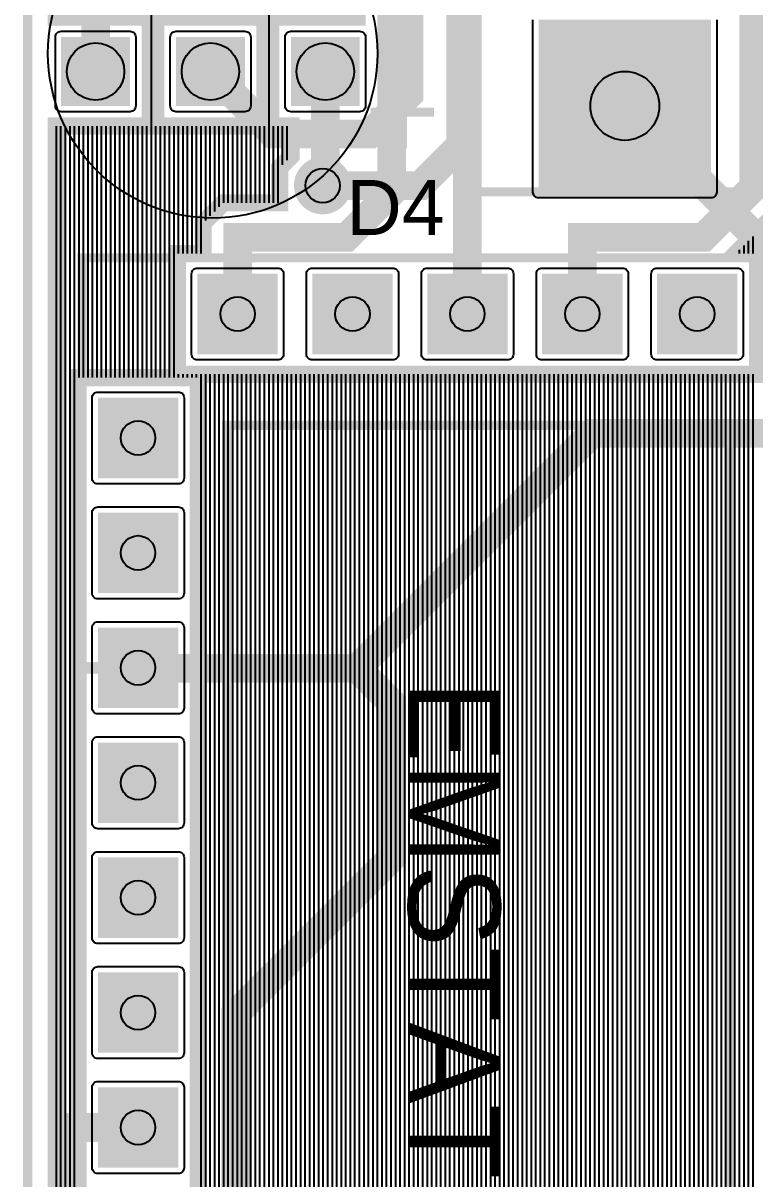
# Model space of a CAD drawing. Header units: inches. Extents: x -1.24 to 1.24, y -1.56 to 1.56.
# Drawn here: x -1.244 to -0.607, y -0.808 to 0.198 of the extents above; entities that cross this region are included whole.
import ezdxf

# ---------------------------------------------------------------- set-up
doc = ezdxf.new("R2010")
doc.units = ezdxf.units.IN
doc.layers.get('0').update_dxf_attribs({"linetype": 'CONTINUOUS'})

# ---------------------------------------------------------------- blocks, each defined once
blk = doc.blocks.new('EPAD')
at = {"const_width": 0.5}
blk.add_lwpolyline([(-0.25, 0, 1), (0.25, 0, 1)], format="xyb", close=True, dxfattribs=at)
blk = doc.blocks.new('RPAD')
blk.add_trace([(-0.5, -0.5), (-0.5, 0.5), (0.5, -0.5), (0.5, 0.5)])

msp = doc.modelspace()

# ---------------------------------------------------------------- linework, layer by layer
for points, const_width in [([(-1.240157, -1.559055), (1.240157, -1.559055), (1.240157, 1.559055), (-1.240157, 1.559055), (-1.240157, -1.559055)], 0.008), ([(-1.240157, -1.559055), (1.240157, -1.559055), (1.240157, 1.559055), (-1.240157, 1.559055), (-1.240157, -1.559055)], 0.008), ([(-1.215157, -0.832993), (-1.215157, 0.108406), (-1.133603, 0.108406), (-1.133603, 0.203405), (-1.215157, 0.203405), (-1.215157, 1.534055)], 0.015), ([(-0.858268, 0.051181), (-0.181102, 0.051181), (-0.181102, 1.511811), (-0.858268, 1.511811), (-0.858268, 0.051181)], 0.008), ([(-0.858268, 0.051181), (-0.181102, 0.051181), (-0.181102, 1.511811), (-0.858268, 1.511811), (-0.858268, 0.051181)], 0.008), ([(-0.608425, 0.926614), (-0.608425, 0.055271), (-0.652082, 0.011614), (-0.75748, 0.011614), (-0.75748, -0.055118)], 0.025), ([(-0.953425, 0.58404), (-0.953425, 0.203405), (-1.028602, 0.203405), (-1.028602, 0.108406), (-1.011102, 0.108406), (-1.011102, 0.08197), (-1.020925, 0.072147), (-1.020925, 0.041614), (-1.069907, 0.041614), (-1.08748, 0.024041), (-1.08748, -0.002619), (-1.10998, -0.002619), (-1.10998, -0.107618), (-0.604981, -0.107618), (-0.604981, -0.002619), (-0.623889, -0.002619), (-0.578426, 0.042845), (-0.578426, 0.903581)], 0.015), ([(-0.173425, 0.806614), (-0.698425, 0.806614), (-0.773425, 0.881614), (-1.170925, 0.881614), (-1.208425, 0.844114), (-1.208425, 0.416614), (-1.181102, 0.389291), (-1.181102, 0.155906)], 0.025), ([(-0.653425, 0.866614), (-0.653425, 0.416614), (-0.85748, 0.212559), (-0.85748, -0.055118)], 0.025), ([(-0.698425, 0.671614), (-0.823425, 0.671614), (-0.923425, 0.571614), (-0.923425, 0.050878), (-0.962689, 0.011614), (-1.05748, 0.011614), (-1.05748, -0.055118)], 0.025), ([(-0.074803, 0.470079), (-0.164961, 0.470079), (-0.218425, 0.416614), (-0.816164, 0.416614), (-0.908425, 0.324353), (-0.908425, 0.135807), (-0.942618, 0.101614), (-1.026811, 0.101614), (-1.081102, 0.155906)], 0.025), ([(-0.983425, 0.056614), (-0.898425, 0.056614), (-0.863425, 0.091614), (-0.863425, 0.278267), (-0.771614, 0.370079), (-0.074803, 0.370079)], 0.025), ([(-1.033603, 0.108406), (-1.128602, 0.108406), (-1.128602, 0.203405), (-1.033603, 0.203405), (-1.033603, 0.108406)], 0.015), ([(-0.983425, 0.056614), (-0.981102, 0.058937), (-0.981102, 0.155906)], 0.025), ([(-0.914173, 0.088976), (-0.914173, 0.148031)], 0.008), ([(-0.914173, 0.088976), (-0.914173, 0.148031)], 0.008), ([(-0.389764, -0.082677), (-0.552618, -0.082677), (-0.593425, -0.04187), (-0.593425, -0.001063), (-0.720472, 0.125984)], 0.025), ([(-0.941732, 0.120472), (-0.886614, 0.120472)], 0.008), ([(-0.941732, 0.120472), (-0.886614, 0.120472)], 0.008), ([(-1.192913, -1.207087), (-0.496063, -1.207087), (-0.496063, -0.006299), (-1.192913, -0.006299), (-1.192913, -1.207087)], 0.008), ([(-1.192913, -1.207087), (-0.496063, -1.207087), (-0.496063, -0.006299), (-1.192913, -0.006299), (-1.192913, -1.207087)], 0.008), ([(-1.091595, -1.015492), (-1.091595, -0.110493), (-1.196594, -0.110493), (-1.196594, -0.832993)], 0.015), ([(-1.066929, -1.045669), (-0.629921, -1.045669), (-0.629921, -0.151969), (-1.066929, -0.151969), (-1.066929, -1.045669)], 0.008), ([(-1.066929, -1.045669), (-0.629921, -1.045669), (-0.629921, -0.151969), (-1.066929, -0.151969), (-1.066929, -1.045669)], 0.008), ([(-0.545669, -0.159055), (-0.749094, -0.159055), (-0.953425, -0.363386)], 0.025), ([(-0.953425, -0.363386), (-1.143701, -0.363386), (-1.144094, -0.362992)], 0.025), ([(-0.953425, -0.363386), (-0.923425, -0.393386), (-0.923425, -0.528386), (-1.059055, -0.664015), (-1.059055, -1.159843), (-1.059055, -1.159843)], 0.025), ([(-1.196594, -0.362992), (-1.144094, -0.362992)], 0.01), ([(-1.091595, -0.362992), (-1.144094, -0.362992)], 0.01), ([(-1.144094, -0.762992), (-1.208425, -0.762992), (-1.208425, -1.278386), (-1.163425, -1.323386), (-1.038031, -1.323386), (-0.971654, -1.389764)], 0.025)]:
    msp.add_lwpolyline(points, dxfattribs=dict(const_width=const_width))
for points in [[(-1.13248, -0.110493), (-1.13248, 0.454311)], [(-1.030118, 0.041614), (-1.030118, 0.454311)], [(-0.640472, 0.200984), (-0.640472, 0.050984), (-0.640572, 0.049962), (-0.640858, 0.049017), (-0.641313, 0.048166), (-0.641918, 0.04743), (-0.642655, 0.046825), (-0.643505, 0.04637), (-0.64445, 0.046084), (-0.645472, 0.045984), (-0.795472, 0.045984), (-0.796495, 0.046084), (-0.79744, 0.04637), (-0.79829, 0.046825), (-0.799027, 0.04743), (-0.799632, 0.048166), (-0.800087, 0.049017), (-0.800373, 0.049962), (-0.800472, 0.050984), (-0.800472, 0.050984), (-0.800472, 0.200984)], [(-1.215157, -0.832993), (-1.215157, 0.108406)], [(-1.21122, -0.832993), (-1.21122, 0.108406)], [(-1.207283, -0.832993), (-1.207283, 0.108406)], [(-1.203346, -0.832993), (-1.203346, 0.108406)], [(-1.199409, -0.832993), (-1.199409, 0.108406)], [(-1.195472, -0.110493), (-1.195472, 0.108406)], [(-1.191535, -0.110493), (-1.191535, 0.108406)], [(-1.187598, -0.110493), (-1.187598, 0.108406)], [(-1.183661, -0.110493), (-1.183661, 0.108406)], [(-1.179724, -0.110493), (-1.179724, 0.108406)], [(-1.175787, -0.110493), (-1.175787, 0.108406)], [(-1.17185, -0.110493), (-1.17185, 0.108406)], [(-1.167913, -0.110493), (-1.167913, 0.108406)], [(-1.163976, -0.110493), (-1.163976, 0.108406)], [(-1.160039, -0.110493), (-1.160039, 0.108406)], [(-1.156102, -0.110493), (-1.156102, 0.108406)], [(-1.152165, -0.110493), (-1.152165, 0.108406)], [(-1.148228, -0.110493), (-1.148228, 0.108406)], [(-1.144291, -0.110493), (-1.144291, 0.108406)], [(-1.140354, -0.110493), (-1.140354, 0.108406)], [(-1.136417, -0.110493), (-1.136417, 0.108406)], [(-1.128543, -0.110493), (-1.128543, 0.108406)], [(-1.124606, -0.110493), (-1.124606, 0.108406)], [(-1.120669, -0.110493), (-1.120669, 0.108406)], [(-1.116732, -0.110493), (-1.116732, 0.108406)], [(-1.112795, -0.110493), (-1.112795, 0.108406)], [(-1.108858, -0.002619), (-1.108858, 0.108406)], [(-1.104921, -0.002619), (-1.104921, 0.108406)], [(-1.100984, -0.002619), (-1.100984, 0.108406)], [(-1.097047, -0.002619), (-1.097047, 0.108406)], [(-1.09311, -0.002619), (-1.09311, 0.108406)], [(-1.089173, -0.002619), (-1.089173, 0.108406)], [(-1.085236, 0.026284), (-1.085236, 0.108406)], [(-1.081299, 0.030221), (-1.081299, 0.108406)], [(-1.077362, 0.034158), (-1.077362, 0.108406)], [(-1.073425, 0.038095), (-1.073425, 0.108406)], [(-1.069488, 0.041614), (-1.069488, 0.108406)], [(-1.065551, 0.041614), (-1.065551, 0.108406)], [(-1.061614, 0.041614), (-1.061614, 0.108406)], [(-1.057677, 0.041614), (-1.057677, 0.108406)], [(-1.05374, 0.041614), (-1.05374, 0.108406)], [(-1.049803, 0.041614), (-1.049803, 0.108406)], [(-1.045866, 0.041614), (-1.045866, 0.108406)], [(-1.041929, 0.041614), (-1.041929, 0.108406)], [(-1.037992, 0.041614), (-1.037992, 0.108406)], [(-1.034055, 0.041614), (-1.034055, 0.108406)], [(-1.026181, 0.041614), (-1.026181, 0.108406)], [(-1.022244, 0.041614), (-1.022244, 0.108406)], [(-1.018307, 0.074765), (-1.018307, 0.108406)], [(-1.01437, 0.078702), (-1.01437, 0.108406)], [(-0.608858, -0.002619), (-0.608858, 0.012412)], [(-0.620669, -0.002619), (-0.620669, 0.000601)], [(-0.616732, -0.002619), (-0.616732, 0.004538)], [(-0.612795, -0.002619), (-0.612795, 0.008475)], [(-1.108858, -0.110493), (-1.108858, -0.107618)], [(-1.104921, -0.110493), (-1.104921, -0.107618)], [(-1.100984, -0.110493), (-1.100984, -0.107618)], [(-1.097047, -0.110493), (-1.097047, -0.107618)], [(-1.09311, -0.110493), (-1.09311, -0.107618)], [(-1.089173, -1.102343), (-1.089173, -0.107618)], [(-1.085236, -1.102343), (-1.085236, -0.107618)], [(-1.081299, -1.102343), (-1.081299, -0.107618)], [(-1.077362, -1.102343), (-1.077362, -0.107618)], [(-1.073425, -1.102343), (-1.073425, -0.107618)], [(-1.069488, -1.102343), (-1.069488, -0.107618)], [(-1.065551, -1.102343), (-1.065551, -0.107618)], [(-1.061614, -1.102343), (-1.061614, -0.107618)], [(-1.057677, -1.102343), (-1.057677, -0.107618)], [(-1.05374, -1.102343), (-1.05374, -0.107618)], [(-1.049803, -1.102343), (-1.049803, -0.107618)], [(-1.045866, -1.102343), (-1.045866, -0.107618)], [(-1.041929, -1.102343), (-1.041929, -0.107618)], [(-1.037992, -1.102343), (-1.037992, -0.107618)], [(-1.034055, -1.102343), (-1.034055, -0.107618)], [(-1.030118, -1.102343), (-1.030118, -0.107618)], [(-1.026181, -1.102343), (-1.026181, -0.107618)], [(-1.022244, -1.102343), (-1.022244, -0.107618)], [(-1.018307, -1.102343), (-1.018307, -0.107618)], [(-1.01437, -1.102343), (-1.01437, -0.107618)], [(-1.010433, -1.102343), (-1.010433, -0.107618)], [(-1.006496, -1.102343), (-1.006496, -0.107618)], [(-1.002559, -1.102343), (-1.002559, -0.107618)], [(-0.998622, -1.103918), (-0.998622, -0.107618)], [(-0.994685, -1.103918), (-0.994685, -0.107618)], [(-0.990748, -1.103918), (-0.990748, -0.107618)], [(-0.986811, -1.103918), (-0.986811, -0.107618)], [(-0.982874, -1.103918), (-0.982874, -0.107618)], [(-0.978937, -1.103918), (-0.978937, -0.107618)], [(-0.975, -1.103918), (-0.975, -0.107618)], [(-0.971063, -1.103918), (-0.971063, -0.107618)], [(-0.967126, -1.103918), (-0.967126, -0.107618)], [(-0.963189, -1.103918), (-0.963189, -0.107618)], [(-0.959252, -1.103918), (-0.959252, -0.107618)], [(-0.955315, -1.103918), (-0.955315, -0.107618)], [(-0.951378, -1.103918), (-0.951378, -0.107618)], [(-0.947441, -1.103918), (-0.947441, -0.107618)], [(-0.943504, -1.103918), (-0.943504, -0.107618)], [(-0.939567, -1.103918), (-0.939567, -0.107618)], [(-0.93563, -1.103918), (-0.93563, -0.107618)], [(-0.931693, -1.103918), (-0.931693, -0.107618)], [(-0.927756, -1.103918), (-0.927756, -0.107618)], [(-0.923819, -1.103918), (-0.923819, -0.107618)], [(-0.919882, -1.103918), (-0.919882, -0.107618)], [(-0.915945, -1.103918), (-0.915945, -0.107618)], [(-0.912008, -1.103918), (-0.912008, -0.107618)], [(-0.908071, -1.103918), (-0.908071, -0.107618)], [(-0.904134, -1.103918), (-0.904134, -0.107618)], [(-0.900197, -1.103918), (-0.900197, -0.107618)], [(-0.89626, -1.103918), (-0.89626, -0.107618)], [(-0.892323, -1.103918), (-0.892323, -0.107618)], [(-0.888386, -1.103918), (-0.888386, -0.107618)], [(-0.884449, -1.103918), (-0.884449, -0.107618)], [(-0.880512, -1.103918), (-0.880512, -0.107618)], [(-0.876575, -1.103918), (-0.876575, -0.107618)], [(-0.872638, -1.103918), (-0.872638, -0.107618)], [(-0.868701, -1.103918), (-0.868701, -0.107618)], [(-0.864764, -1.103918), (-0.864764, -0.107618)], [(-0.860827, -1.103918), (-0.860827, -0.107618)], [(-0.85689, -1.103918), (-0.85689, -0.107618)], [(-0.852953, -1.103918), (-0.852953, -0.107618)], [(-0.849016, -1.103918), (-0.849016, -0.107618)], [(-0.845079, -1.103918), (-0.845079, -0.107618)], [(-0.841142, -1.103918), (-0.841142, -0.107618)], [(-0.837205, -1.103918), (-0.837205, -0.107618)], [(-0.833268, -1.103918), (-0.833268, -0.107618)], [(-0.829331, -1.103918), (-0.829331, -0.107618)], [(-0.825394, -1.103918), (-0.825394, -0.107618)], [(-0.821457, -1.103918), (-0.821457, -0.107618)], [(-0.81752, -1.103918), (-0.81752, -0.107618)], [(-0.813583, -1.103918), (-0.813583, -0.107618)], [(-0.809646, -1.103918), (-0.809646, -0.107618)], [(-0.805709, -1.103918), (-0.805709, -0.107618)], [(-0.801772, -1.103918), (-0.801772, -0.107618)], [(-0.797835, -1.103918), (-0.797835, -0.107618)], [(-0.793898, -1.103918), (-0.793898, -0.107618)], [(-0.789961, -1.103918), (-0.789961, -0.107618)], [(-0.786024, -1.103918), (-0.786024, -0.107618)], [(-0.782087, -1.103918), (-0.782087, -0.107618)], [(-0.77815, -1.103918), (-0.77815, -0.107618)], [(-0.774213, -1.103918), (-0.774213, -0.107618)], [(-0.770276, -1.103918), (-0.770276, -0.107618)], [(-0.766339, -1.103918), (-0.766339, -0.107618)], [(-0.762402, -1.103918), (-0.762402, -0.107618)], [(-0.758465, -1.103918), (-0.758465, -0.107618)], [(-0.754528, -1.103918), (-0.754528, -0.107618)], [(-0.750591, -1.103918), (-0.750591, -0.107618)], [(-0.746654, -1.103918), (-0.746654, -0.107618)], [(-0.742717, -1.103918), (-0.742717, -0.107618)], [(-0.73878, -1.103918), (-0.73878, -0.107618)], [(-0.734843, -1.103918), (-0.734843, -0.107618)], [(-0.730906, -1.103918), (-0.730906, -0.107618)], [(-0.726969, -1.103918), (-0.726969, -0.107618)], [(-0.723031, -1.103918), (-0.723031, -0.107618)], [(-0.719094, -1.103918), (-0.719094, -0.107618)], [(-0.715157, -1.103918), (-0.715157, -0.107618)], [(-0.71122, -1.103918), (-0.71122, -0.107618)], [(-0.707283, -1.103918), (-0.707283, -0.107618)], [(-0.703346, -1.103918), (-0.703346, -0.107618)], [(-0.699409, -1.103918), (-0.699409, -0.107618)], [(-0.695472, -1.103918), (-0.695472, -0.107618)], [(-0.691535, -1.103918), (-0.691535, -0.107618)], [(-0.687598, -1.103918), (-0.687598, -0.107618)], [(-0.683661, -1.103918), (-0.683661, -0.107618)], [(-0.679724, -1.103918), (-0.679724, -0.107618)], [(-0.675787, -1.103918), (-0.675787, -0.107618)], [(-0.67185, -1.103918), (-0.67185, -0.107618)], [(-0.667913, -1.103918), (-0.667913, -0.107618)], [(-0.663976, -1.103918), (-0.663976, -0.107618)], [(-0.660039, -1.103918), (-0.660039, -0.107618)], [(-0.656102, -1.103918), (-0.656102, -0.107618)], [(-0.652165, -1.103918), (-0.652165, -0.107618)], [(-0.648228, -1.103918), (-0.648228, -0.107618)], [(-0.644291, -1.103918), (-0.644291, -0.107618)], [(-0.640354, -1.103918), (-0.640354, -0.107618)], [(-0.636417, -1.103918), (-0.636417, -0.107618)], [(-0.63248, -1.103918), (-0.63248, -0.107618)], [(-0.628543, -1.103918), (-0.628543, -0.107618)], [(-0.624606, -1.103918), (-0.624606, -0.107618)], [(-0.620669, -1.103918), (-0.620669, -0.107618)], [(-0.616732, -1.103918), (-0.616732, -0.107618)], [(-0.612795, -1.103918), (-0.612795, -0.107618)], [(-0.608858, -1.103918), (-0.608858, -0.107618)]]:
    msp.add_lwpolyline(points)
for points in [[(-1.151102, 0.120906), (-1.211102, 0.120906), (-1.212125, 0.121005), (-1.21307, 0.121291), (-1.21392, 0.121746), (-1.214657, 0.122351), (-1.215262, 0.123088), (-1.215717, 0.123938), (-1.216003, 0.124883), (-1.216102, 0.125906), (-1.216102, 0.185906), (-1.216003, 0.186928), (-1.215717, 0.187873), (-1.215262, 0.188723), (-1.214657, 0.18946), (-1.21392, 0.190065), (-1.21307, 0.19052), (-1.212125, 0.190806), (-1.211102, 0.190906), (-1.151102, 0.190906), (-1.15008, 0.190806), (-1.149135, 0.19052), (-1.148284, 0.190065), (-1.147548, 0.18946), (-1.146943, 0.188723), (-1.146488, 0.187873), (-1.146202, 0.186928), (-1.146102, 0.185906), (-1.146102, 0.125906), (-1.146202, 0.124883), (-1.146488, 0.123938), (-1.146943, 0.123088), (-1.147548, 0.122351), (-1.148284, 0.121746), (-1.149135, 0.121291), (-1.15008, 0.121005), (-1.151102, 0.120906)], [(-1.051102, 0.120906), (-1.111102, 0.120906), (-1.112125, 0.121005), (-1.11307, 0.121291), (-1.11392, 0.121746), (-1.114657, 0.122351), (-1.115262, 0.123088), (-1.115717, 0.123938), (-1.116003, 0.124883), (-1.116102, 0.125906), (-1.116102, 0.185906), (-1.116003, 0.186928), (-1.115717, 0.187873), (-1.115262, 0.188723), (-1.114657, 0.18946), (-1.11392, 0.190065), (-1.11307, 0.19052), (-1.112125, 0.190806), (-1.111102, 0.190906), (-1.051102, 0.190906), (-1.05008, 0.190806), (-1.049135, 0.19052), (-1.048284, 0.190065), (-1.047548, 0.18946), (-1.046943, 0.188723), (-1.046488, 0.187873), (-1.046202, 0.186928), (-1.046102, 0.185906), (-1.046102, 0.125906), (-1.046202, 0.124883), (-1.046488, 0.123938), (-1.046943, 0.123088), (-1.047548, 0.122351), (-1.048284, 0.121746), (-1.049135, 0.121291), (-1.05008, 0.121005), (-1.051102, 0.120906)], [(-0.951102, 0.120906), (-1.011102, 0.120906), (-1.012125, 0.121005), (-1.01307, 0.121291), (-1.01392, 0.121746), (-1.014657, 0.122351), (-1.015262, 0.123088), (-1.015717, 0.123938), (-1.016003, 0.124883), (-1.016102, 0.125906), (-1.016102, 0.185906), (-1.016003, 0.186928), (-1.015717, 0.187873), (-1.015262, 0.188723), (-1.014657, 0.18946), (-1.01392, 0.190065), (-1.01307, 0.19052), (-1.012125, 0.190806), (-1.011102, 0.190906), (-0.951102, 0.190906), (-0.95008, 0.190806), (-0.949135, 0.19052), (-0.948284, 0.190065), (-0.947548, 0.18946), (-0.946943, 0.188723), (-0.946488, 0.187873), (-0.946202, 0.186928), (-0.946102, 0.185906), (-0.946102, 0.125906), (-0.946202, 0.124883), (-0.946488, 0.123938), (-0.946943, 0.123088), (-0.947548, 0.122351), (-0.948284, 0.121746), (-0.949135, 0.121291), (-0.95008, 0.121005), (-0.951102, 0.120906)], [(-1.01748, -0.020118), (-1.01748, -0.090118), (-1.01758, -0.091141), (-1.017866, -0.092086), (-1.018321, -0.092936), (-1.018926, -0.093673), (-1.019663, -0.094278), (-1.020513, -0.094732), (-1.021458, -0.095019), (-1.02248, -0.095118), (-1.09248, -0.095118), (-1.093503, -0.095019), (-1.094448, -0.094732), (-1.095298, -0.094278), (-1.096035, -0.093673), (-1.09664, -0.092936), (-1.097094, -0.092086), (-1.097381, -0.091141), (-1.09748, -0.090118), (-1.09748, -0.020118), (-1.097381, -0.019096), (-1.097094, -0.01815), (-1.09664, -0.0173), (-1.096035, -0.016563), (-1.095298, -0.015959), (-1.094448, -0.015504), (-1.093503, -0.015218), (-1.09248, -0.015118), (-1.02248, -0.015118), (-1.021458, -0.015218), (-1.020513, -0.015504), (-1.019663, -0.015959), (-1.018926, -0.016563), (-1.018321, -0.0173), (-1.017866, -0.01815), (-1.01758, -0.019096), (-1.01748, -0.020118)], [(-0.91748, -0.020118), (-0.91748, -0.090118), (-0.91758, -0.091141), (-0.917866, -0.092086), (-0.918321, -0.092936), (-0.918926, -0.093673), (-0.919663, -0.094278), (-0.920513, -0.094732), (-0.921458, -0.095019), (-0.92248, -0.095118), (-0.99248, -0.095118), (-0.993503, -0.095019), (-0.994448, -0.094732), (-0.995298, -0.094278), (-0.996035, -0.093673), (-0.99664, -0.092936), (-0.997094, -0.092086), (-0.997381, -0.091141), (-0.99748, -0.090118), (-0.99748, -0.020118), (-0.997381, -0.019096), (-0.997094, -0.01815), (-0.99664, -0.0173), (-0.996035, -0.016563), (-0.995298, -0.015959), (-0.994448, -0.015504), (-0.993503, -0.015218), (-0.99248, -0.015118), (-0.92248, -0.015118), (-0.921458, -0.015218), (-0.920513, -0.015504), (-0.919663, -0.015959), (-0.918926, -0.016563), (-0.918321, -0.0173), (-0.917866, -0.01815), (-0.91758, -0.019096), (-0.91748, -0.020118)], [(-0.81748, -0.020118), (-0.81748, -0.090118), (-0.81758, -0.091141), (-0.817866, -0.092086), (-0.818321, -0.092936), (-0.818926, -0.093673), (-0.819663, -0.094278), (-0.820513, -0.094732), (-0.821458, -0.095019), (-0.82248, -0.095118), (-0.89248, -0.095118), (-0.893503, -0.095019), (-0.894448, -0.094732), (-0.895298, -0.094278), (-0.896035, -0.093673), (-0.89664, -0.092936), (-0.897094, -0.092086), (-0.897381, -0.091141), (-0.89748, -0.090118), (-0.89748, -0.020118), (-0.897381, -0.019096), (-0.897094, -0.01815), (-0.89664, -0.0173), (-0.896035, -0.016563), (-0.895298, -0.015959), (-0.894448, -0.015504), (-0.893503, -0.015218), (-0.89248, -0.015118), (-0.82248, -0.015118), (-0.821458, -0.015218), (-0.820513, -0.015504), (-0.819663, -0.015959), (-0.818926, -0.016563), (-0.818321, -0.0173), (-0.817866, -0.01815), (-0.81758, -0.019096), (-0.81748, -0.020118)], [(-0.71748, -0.020118), (-0.71748, -0.090118), (-0.71758, -0.091141), (-0.717866, -0.092086), (-0.718321, -0.092936), (-0.718926, -0.093673), (-0.719663, -0.094278), (-0.720513, -0.094732), (-0.721458, -0.095019), (-0.72248, -0.095118), (-0.79248, -0.095118), (-0.793503, -0.095019), (-0.794448, -0.094732), (-0.795298, -0.094278), (-0.796035, -0.093673), (-0.79664, -0.092936), (-0.797094, -0.092086), (-0.797381, -0.091141), (-0.79748, -0.090118), (-0.79748, -0.020118), (-0.797381, -0.019096), (-0.797094, -0.01815), (-0.79664, -0.0173), (-0.796035, -0.016563), (-0.795298, -0.015959), (-0.794448, -0.015504), (-0.793503, -0.015218), (-0.79248, -0.015118), (-0.72248, -0.015118), (-0.721458, -0.015218), (-0.720513, -0.015504), (-0.719663, -0.015959), (-0.718926, -0.016563), (-0.718321, -0.0173), (-0.717866, -0.01815), (-0.71758, -0.019096), (-0.71748, -0.020118)], [(-0.61748, -0.020118), (-0.61748, -0.090118), (-0.61758, -0.091141), (-0.617866, -0.092086), (-0.618321, -0.092936), (-0.618926, -0.093673), (-0.619663, -0.094278), (-0.620513, -0.094732), (-0.621458, -0.095019), (-0.62248, -0.095118), (-0.69248, -0.095118), (-0.693503, -0.095019), (-0.694448, -0.094732), (-0.695298, -0.094278), (-0.696035, -0.093673), (-0.69664, -0.092936), (-0.697094, -0.092086), (-0.697381, -0.091141), (-0.69748, -0.090118), (-0.69748, -0.020118), (-0.697381, -0.019096), (-0.697094, -0.01815), (-0.69664, -0.0173), (-0.696035, -0.016563), (-0.695298, -0.015959), (-0.694448, -0.015504), (-0.693503, -0.015218), (-0.69248, -0.015118), (-0.62248, -0.015118), (-0.621458, -0.015218), (-0.620513, -0.015504), (-0.619663, -0.015959), (-0.618926, -0.016563), (-0.618321, -0.0173), (-0.617866, -0.01815), (-0.61758, -0.019096), (-0.61748, -0.020118)], [(-1.104094, -0.127992), (-1.104094, -0.197992), (-1.104194, -0.199015), (-1.10448, -0.19996), (-1.104935, -0.20081), (-1.10554, -0.201547), (-1.106277, -0.202152), (-1.107127, -0.202606), (-1.108072, -0.202893), (-1.109094, -0.202992), (-1.179094, -0.202992), (-1.180117, -0.202893), (-1.181062, -0.202606), (-1.181912, -0.202152), (-1.182649, -0.201547), (-1.183254, -0.20081), (-1.183709, -0.19996), (-1.183995, -0.199015), (-1.184094, -0.197992), (-1.184094, -0.127992), (-1.183995, -0.12697), (-1.183709, -0.126024), (-1.183254, -0.125174), (-1.182649, -0.124437), (-1.181912, -0.123833), (-1.181062, -0.123378), (-1.180117, -0.123092), (-1.179094, -0.122992), (-1.109094, -0.122992), (-1.108072, -0.123092), (-1.107127, -0.123378), (-1.106277, -0.123833), (-1.10554, -0.124437), (-1.104935, -0.125174), (-1.10448, -0.126024), (-1.104194, -0.12697), (-1.104094, -0.127992)], [(-1.104094, -0.227992), (-1.104094, -0.297992), (-1.104194, -0.299015), (-1.10448, -0.29996), (-1.104935, -0.30081), (-1.10554, -0.301547), (-1.106277, -0.302152), (-1.107127, -0.302606), (-1.108072, -0.302893), (-1.109094, -0.302992), (-1.179094, -0.302992), (-1.180117, -0.302893), (-1.181062, -0.302606), (-1.181912, -0.302152), (-1.182649, -0.301547), (-1.183254, -0.30081), (-1.183709, -0.29996), (-1.183995, -0.299015), (-1.184094, -0.297992), (-1.184094, -0.227992), (-1.183995, -0.22697), (-1.183709, -0.226024), (-1.183254, -0.225174), (-1.182649, -0.224437), (-1.181912, -0.223833), (-1.181062, -0.223378), (-1.180117, -0.223092), (-1.179094, -0.222992), (-1.109094, -0.222992), (-1.108072, -0.223092), (-1.107127, -0.223378), (-1.106277, -0.223833), (-1.10554, -0.224437), (-1.104935, -0.225174), (-1.10448, -0.226024), (-1.104194, -0.22697), (-1.104094, -0.227992)], [(-1.104094, -0.327992), (-1.104094, -0.397992), (-1.104194, -0.399015), (-1.10448, -0.39996), (-1.104935, -0.40081), (-1.10554, -0.401547), (-1.106277, -0.402152), (-1.107127, -0.402606), (-1.108072, -0.402893), (-1.109094, -0.402992), (-1.179094, -0.402992), (-1.180117, -0.402893), (-1.181062, -0.402606), (-1.181912, -0.402152), (-1.182649, -0.401547), (-1.183254, -0.40081), (-1.183709, -0.39996), (-1.183995, -0.399015), (-1.184094, -0.397992), (-1.184094, -0.327992), (-1.183995, -0.32697), (-1.183709, -0.326024), (-1.183254, -0.325174), (-1.182649, -0.324437), (-1.181912, -0.323833), (-1.181062, -0.323378), (-1.180117, -0.323092), (-1.179094, -0.322992), (-1.109094, -0.322992), (-1.108072, -0.323092), (-1.107127, -0.323378), (-1.106277, -0.323833), (-1.10554, -0.324437), (-1.104935, -0.325174), (-1.10448, -0.326024), (-1.104194, -0.32697), (-1.104094, -0.327992)], [(-1.104094, -0.427992), (-1.104094, -0.497992), (-1.104194, -0.499015), (-1.10448, -0.49996), (-1.104935, -0.50081), (-1.10554, -0.501547), (-1.106277, -0.502152), (-1.107127, -0.502606), (-1.108072, -0.502893), (-1.109094, -0.502992), (-1.179094, -0.502992), (-1.180117, -0.502893), (-1.181062, -0.502606), (-1.181912, -0.502152), (-1.182649, -0.501547), (-1.183254, -0.50081), (-1.183709, -0.49996), (-1.183995, -0.499015), (-1.184094, -0.497992), (-1.184094, -0.427992), (-1.183995, -0.42697), (-1.183709, -0.426024), (-1.183254, -0.425174), (-1.182649, -0.424437), (-1.181912, -0.423833), (-1.181062, -0.423378), (-1.180117, -0.423092), (-1.179094, -0.422992), (-1.109094, -0.422992), (-1.108072, -0.423092), (-1.107127, -0.423378), (-1.106277, -0.423833), (-1.10554, -0.424437), (-1.104935, -0.425174), (-1.10448, -0.426024), (-1.104194, -0.42697), (-1.104094, -0.427992)], [(-1.104094, -0.527992), (-1.104094, -0.597992), (-1.104194, -0.599015), (-1.10448, -0.59996), (-1.104935, -0.60081), (-1.10554, -0.601547), (-1.106277, -0.602152), (-1.107127, -0.602606), (-1.108072, -0.602893), (-1.109094, -0.602992), (-1.179094, -0.602992), (-1.180117, -0.602893), (-1.181062, -0.602606), (-1.181912, -0.602152), (-1.182649, -0.601547), (-1.183254, -0.60081), (-1.183709, -0.59996), (-1.183995, -0.599015), (-1.184094, -0.597992), (-1.184094, -0.527992), (-1.183995, -0.52697), (-1.183709, -0.526024), (-1.183254, -0.525174), (-1.182649, -0.524437), (-1.181912, -0.523833), (-1.181062, -0.523378), (-1.180117, -0.523092), (-1.179094, -0.522992), (-1.109094, -0.522992), (-1.108072, -0.523092), (-1.107127, -0.523378), (-1.106277, -0.523833), (-1.10554, -0.524437), (-1.104935, -0.525174), (-1.10448, -0.526024), (-1.104194, -0.52697), (-1.104094, -0.527992)], [(-1.104094, -0.627992), (-1.104094, -0.697992), (-1.104194, -0.699015), (-1.10448, -0.69996), (-1.104935, -0.70081), (-1.10554, -0.701547), (-1.106277, -0.702152), (-1.107127, -0.702606), (-1.108072, -0.702893), (-1.109094, -0.702992), (-1.179094, -0.702992), (-1.180117, -0.702893), (-1.181062, -0.702606), (-1.181912, -0.702152), (-1.182649, -0.701547), (-1.183254, -0.70081), (-1.183709, -0.69996), (-1.183995, -0.699015), (-1.184094, -0.697992), (-1.184094, -0.627992), (-1.183995, -0.62697), (-1.183709, -0.626024), (-1.183254, -0.625174), (-1.182649, -0.624437), (-1.181912, -0.623833), (-1.181062, -0.623378), (-1.180117, -0.623092), (-1.179094, -0.622992), (-1.109094, -0.622992), (-1.108072, -0.623092), (-1.107127, -0.623378), (-1.106277, -0.623833), (-1.10554, -0.624437), (-1.104935, -0.625174), (-1.10448, -0.626024), (-1.104194, -0.62697), (-1.104094, -0.627992)], [(-1.104094, -0.727992), (-1.104094, -0.797992), (-1.104194, -0.799015), (-1.10448, -0.79996), (-1.104935, -0.80081), (-1.10554, -0.801547), (-1.106277, -0.802152), (-1.107127, -0.802606), (-1.108072, -0.802893), (-1.109094, -0.802992), (-1.179094, -0.802992), (-1.180117, -0.802893), (-1.181062, -0.802606), (-1.181912, -0.802152), (-1.182649, -0.801547), (-1.183254, -0.80081), (-1.183709, -0.79996), (-1.183995, -0.799015), (-1.184094, -0.797992), (-1.184094, -0.727992), (-1.183995, -0.72697), (-1.183709, -0.726024), (-1.183254, -0.725174), (-1.182649, -0.724437), (-1.181912, -0.723833), (-1.181062, -0.723378), (-1.180117, -0.723092), (-1.179094, -0.722992), (-1.109094, -0.722992), (-1.108072, -0.723092), (-1.107127, -0.723378), (-1.106277, -0.723833), (-1.10554, -0.724437), (-1.104935, -0.725174), (-1.10448, -0.726024), (-1.104194, -0.72697), (-1.104094, -0.727992)]]:
    msp.add_lwpolyline(points, close=True)
for centre, radius in [((-1.079134, 0.171654), 0.143366), ((-1.079134, 0.171654), 0.143366), ((-1.181102, 0.155906), 0.025), ((-1.081102, 0.155906), 0.025), ((-0.981102, 0.155906), 0.025), ((-0.720472, 0.125984), 0.03), ((-0.983425, 0.056614), 0.015), ((-1.05748, -0.055118), 0.015), ((-0.95748, -0.055118), 0.015), ((-0.85748, -0.055118), 0.015), ((-0.75748, -0.055118), 0.015), ((-0.65748, -0.055118), 0.015), ((-1.144094, -0.162992), 0.015), ((-1.144094, -0.262992), 0.015), ((-1.144094, -0.362992), 0.015), ((-1.144094, -0.462992), 0.015), ((-1.144094, -0.562992), 0.015), ((-1.144094, -0.662992), 0.015), ((-1.144094, -0.762992), 0.015)]:
    msp.add_circle(centre, radius)

# ---------------------------------------------------------------- block references
for p, xscale, yscale, rotation in [((-0.720472, 0.125984), 0.15, 0.15, 90), ((-1.181102, 0.155906), 0.06, 0.06, 180), ((-1.081102, 0.155906), 0.06, 0.06, 180), ((-0.981102, 0.155906), 0.06, 0.06, 180), ((-1.05748, -0.055118), 0.07, 0.07, -90), ((-0.95748, -0.055118), 0.07, 0.07, -90), ((-0.85748, -0.055118), 0.07, 0.07, -90), ((-0.75748, -0.055118), 0.07, 0.07, -90), ((-0.65748, -0.055118), 0.07, 0.07, -90), ((-1.144094, -0.162992), 0.07, 0.07, -90), ((-1.144094, -0.262992), 0.07, 0.07, -90), ((-1.144094, -0.362992), 0.07, 0.07, -90), ((-1.144094, -0.462992), 0.07, 0.07, -90), ((-1.144094, -0.562992), 0.07, 0.07, -90), ((-1.144094, -0.662992), 0.07, 0.07, -90), ((-1.144094, -0.762992), 0.07, 0.07, -90)]:
    msp.add_blockref('RPAD', p, dxfattribs=dict(xscale=xscale, yscale=yscale, rotation=rotation))
for xscale, yscale in [(0.05, 0.05), (0.04, 0.04)]:
    msp.add_blockref('EPAD', (-0.983425, 0.056614), dxfattribs=dict(xscale=xscale, yscale=yscale))

# ---------------------------------------------------------------- texts
at = {"width": 1.041667}
msp.add_text('D4', height=0.048, dxfattribs=at).set_placement((-0.962824, 0.013595))
msp.add_text('D4', height=0.048, dxfattribs=at).set_placement((-0.962824, 0.013595))
msp.add_text('EMSTAT', height=0.08, rotation=-90).set_placement((-0.908898, -0.374016))
msp.add_text('EMSTAT', height=0.08, rotation=-90).set_placement((-0.908898, -0.374016))

doc.saveas('drawing.dxf')
